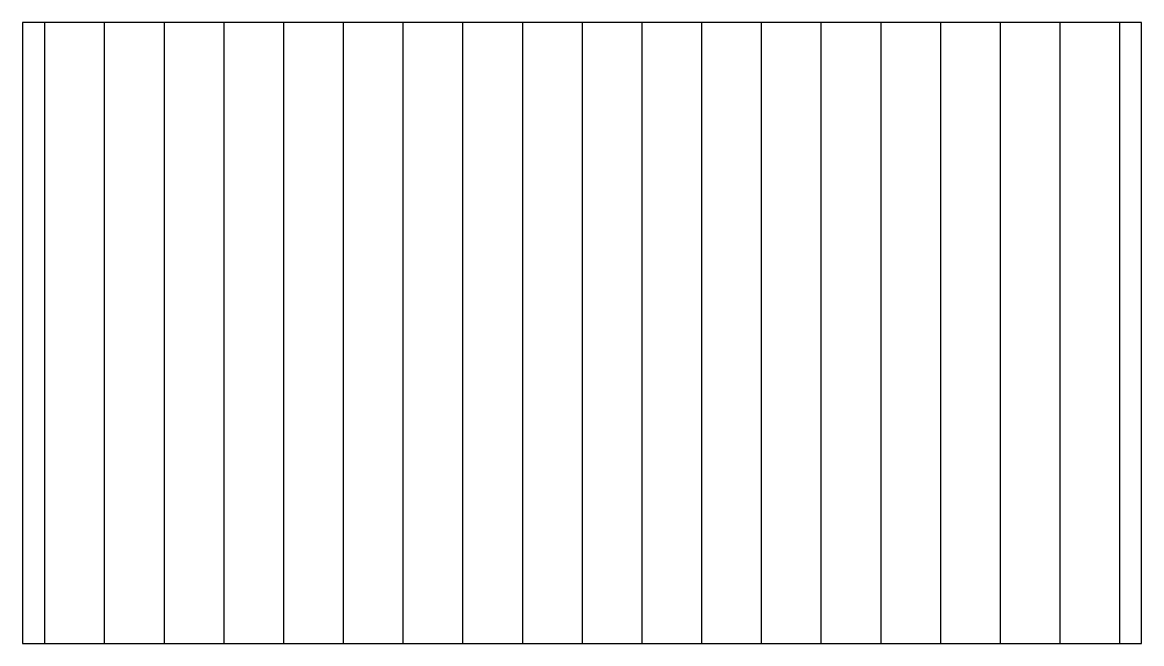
# Model space of a CAD drawing. Extents: x -135 to 460, y -173 to 157.
import ezdxf

# ---------------------------------------------------------------- set-up
doc = ezdxf.new("R2010")
doc.units = 0
doc.layers.get('0').update_dxf_attribs({"linetype": 'CONTINUOUS'})

msp = doc.modelspace()

# ---------------------------------------------------------------- linework, layer by layer
for p, q in [((-134.66, 157.28), (-134.66, -172.92)), ((-122.69, 157.28), (-134.66, 157.28)), ((-90.94, 157.28), (-122.69, 157.28)), ((-122.69, -172.92), (-122.69, 157.28)), ((-59.19, 157.28), (-90.94, 157.28)), ((-90.94, -172.92), (-90.94, 157.28)), ((-27.44, 157.28), (-59.19, 157.28)), ((-59.19, -172.92), (-59.19, 157.28)), ((4.31, 157.28), (-27.44, 157.28)), ((-27.44, -172.92), (-27.44, 157.28)), ((36.06, 157.28), (4.31, 157.28)), ((4.31, -172.92), (4.31, 157.28)), ((67.81, 157.28), (36.06, 157.28)), ((36.06, -172.92), (36.06, 157.28)), ((99.56, 157.28), (67.81, 157.28)), ((67.81, -172.92), (67.81, 157.28)), ((131.31, 157.28), (99.56, 157.28)), ((99.56, -172.92), (99.56, 157.28)), ((163.06, 157.28), (131.31, 157.28)), ((131.31, -172.92), (131.31, 157.28)), ((194.81, 157.28), (163.06, 157.28)), ((163.06, -172.92), (163.06, 157.28)), ((226.56, 157.28), (194.81, 157.28)), ((194.81, -172.92), (194.81, 157.28)), ((258.31, 157.28), (226.56, 157.28)), ((226.56, -172.92), (226.56, 157.28)), ((290.06, 157.28), (258.31, 157.28)), ((258.31, -172.92), (258.31, 157.28)), ((321.81, 157.28), (290.06, 157.28)), ((290.06, -172.92), (290.06, 157.28)), ((353.56, 157.28), (321.81, 157.28)), ((321.81, -172.92), (321.81, 157.28)), ((385.31, 157.28), (353.56, 157.28)), ((353.56, -172.92), (353.56, 157.28)), ((417.06, 157.28), (385.31, 157.28)), ((385.31, -172.92), (385.31, 157.28)), ((448.81, 157.28), (417.06, 157.28)), ((417.06, -172.92), (417.06, 157.28)), ((460.34, 157.28), (448.81, 157.28)), ((448.81, -172.92), (448.81, 157.28)), ((460.34, -172.92), (460.34, 157.28)), ((-134.66, -172.92), (-122.69, -172.92)), ((-122.69, -172.92), (-90.94, -172.92)), ((-90.94, -172.92), (-59.19, -172.92)), ((-59.19, -172.92), (-27.44, -172.92)), ((-27.44, -172.92), (4.31, -172.92)), ((4.31, -172.92), (36.06, -172.92)), ((36.06, -172.92), (67.81, -172.92)), ((67.81, -172.92), (99.56, -172.92)), ((99.56, -172.92), (131.31, -172.92)), ((131.31, -172.92), (163.06, -172.92)), ((163.06, -172.92), (194.81, -172.92)), ((194.81, -172.92), (226.56, -172.92)), ((226.56, -172.92), (258.31, -172.92)), ((258.31, -172.92), (290.06, -172.92)), ((290.06, -172.92), (321.81, -172.92)), ((321.81, -172.92), (353.56, -172.92)), ((353.56, -172.92), (385.31, -172.92)), ((385.31, -172.92), (417.06, -172.92)), ((417.06, -172.92), (448.81, -172.92)), ((448.81, -172.92), (460.34, -172.92))]:
    msp.add_line(p, q)

doc.saveas('drawing.dxf')
